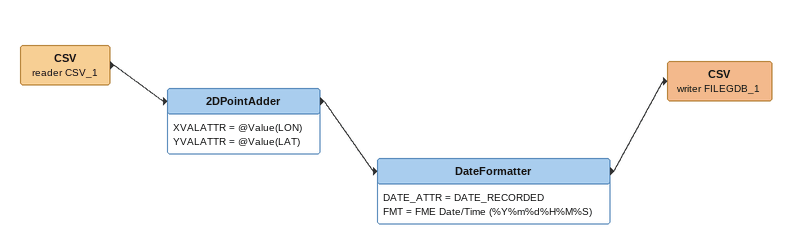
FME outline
CSV (reader CSV_1)
    -> 2DPointAdder
2DPointAdder
    XVALATTR = @Value(LON)
    YVALATTR = @Value(LAT)
    -> DateFormatter
DateFormatter
    DATE_ATTR = DATE_RECORDED
    FMT = FME Date/Time (%Y%m%d%H%M%S)
    -> CSV (writer FILEGDB_1)
CSV (writer FILEGDB_1)
